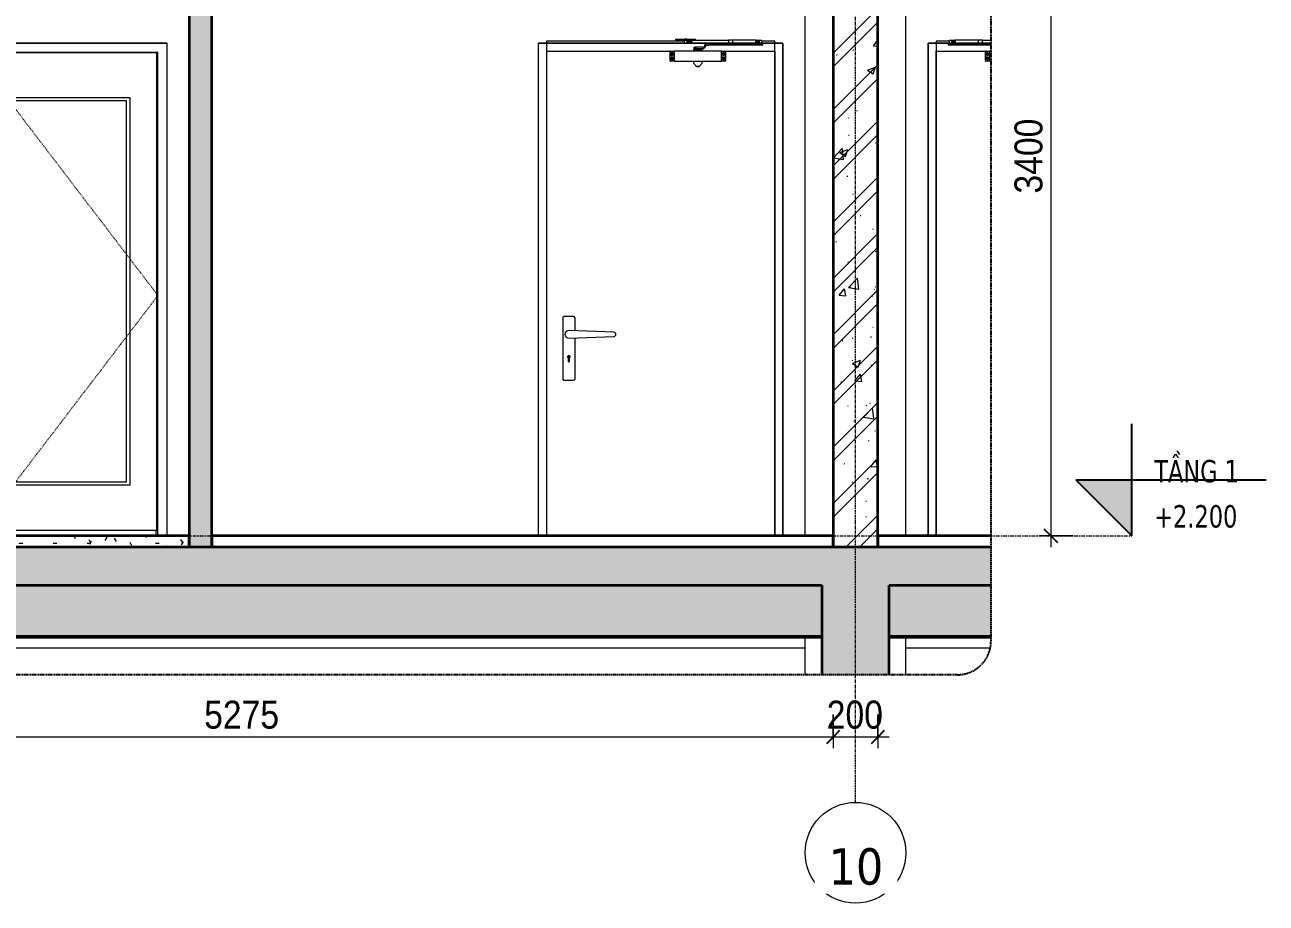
# Model space of a CAD drawing. Header units: millimetres. Extents: x 81424 to 264319, y 405 to 78637.
# Drawn here: x 155592 to 161135, y 560 to 4482 of the extents above; entities that cross this region are included whole.
import ezdxf

# ---------------------------------------------------------------- set-up
doc = ezdxf.new("R2010")
doc.units = ezdxf.units.MM
for name, pattern in [('Centre', [31.75, 6.35, -4.7625, 15.875, -4.7625]), ('Dash', [6, 3, -3]), ('Grid Line', [22.225, 12.7, -3.175, 3.175, -3.175]), ('Hidden', [7.14375, 4.7625, -2.38125])]:
    doc.linetypes.add(name, pattern=pattern)
for name, color, linetype, lineweight in [('0-6', 130, 'Continuous', 5), ('A-ANNO-DIMS', 211, 'Continuous', 9), ('A-ANNO-DIMS-50', 211, 'Continuous', 9), ('A-DETL-GENF', 92, 'Continuous', 18), ('A-DETL-GENF-4', 92, 'Hidden', 25), ('A-DETL-GENF-5', 9, 'Continuous', 18), ('A-DETL-GENF-HDLN-1', 7, 'Dash', 18), ('A-DETL-MEDM', 33, 'Continuous', 35), ('A-DOOR', 31, 'Continuous', 18), ('A-DOOR-1', 7, 'Continuous', 18), ('A-DOOR-FRAM-1', 31, 'Continuous', 18), ('A-FLOR-FNSH-1', 250, 'Continuous', 35), ('A-FLOR-LEVL', 51, 'Continuous', 9), ('A-FLOR-LEVL-1', 51, 'Continuous', 25), ('A-FLOR-LEVL-2', 51, 'Centre', 9), ('A-FLOR-PATT-3', 67, 'Continuous', 18), ('A-WALL', 113, 'Continuous', 18), ('A-WALL-2', 250, 'Continuous', 35), ('A-WALL-3', 7, 'Continuous', 18), ('S-BEAM-1', 71, 'Continuous', 5), ('S-BEAM-2', 7, 'Continuous', 18), ('S-BEAM-3', 90, 'Continuous', 50), ('S-COLS-3', 52, 'Continuous', 35), ('S-COLS-5', 7, 'Continuous', 18), ('S-COLS-6', 71, 'Continuous', 5), ('S-COLS-7', 250, 'Continuous', 35), ('S-COLS-8', 9, 'Continuous', 18), ('S-GRID-1', 1, 'Grid Line', 9), ('S-GRID-IDEN', 1, 'Continuous', 9)]:
    doc.layers.add(name, color=color, linetype=linetype, lineweight=lineweight)
doc.styles.add('Tahoma_B', font='tahomabd.ttf', dxfattribs={"height": 162.5})
doc.styles.add('Tahoma_B_1', font='tahomabd.ttf', dxfattribs={"width": 0.85, "height": 100})
doc.styles.add('UTM Avo', font='', dxfattribs={"width": 0.9, "height": 125})
doc.styles.get('UTM Avo').set_extended_font_data('UTM Avo')
doc.dimstyles.new('1_Dim_chi_tiet_2_5', dxfattribs={"dimscale": 304.8, "dimtxt": 124.912619, "dimasz": 0.19685, "dimexe": 0.164042, "dimexo": 0.0625, "dimgap": 0.016404, "dimtad": 1, "dimdec": 0, "dimrnd": 5, "dimzin": 0, "dimdsep": 46, "dimtxsty": 'UTM Avo', "dimblk1": 'OBLIQUE', "dimblk2": 'OBLIQUE', "dimsah": 1, "dimcen": 0.09, "dimdle": 0.164042, "dimazin": 0, "dimtfac": 1, "dimtdec": 4, "dimtix": 1, "dimtmove": 0, "dimatfit": 3, "dimfxl": 0.328084, "dimfxlon": 1, "dimtvp": 1, "dimtolj": 1, "dimtzin": 0, "dimarcsym": 2})
pattern_1 = [(50, (154127.92, 15375), (364.368, -31.878), [38.1, -419.1]), (355, (154127.92, 15375), (-70.486, 382.113), [30.48, -335.28]), (100.451, (154158.3, 15372.34), (293.885, 350.233), [32.38, -356.18]), (46.184, (154127.9, 15476.6), (542.158, -84.086), [57.15, -628.65]), (96.636, (154173.1, 15469.6), (474.805, 494.855), [48.57, -534.27]), (351.184, (154127.9, 15476.6), (474.81, 494.85), [45.72, -502.92]), (21, (154178.72, 15451.2), (303.2285, -204.5305), [38.1, -419.1]), (326, (154178.72, 15451.2), (123.604, 368.376), [30.48, -335.28]), (71.451, (154204, 15434.16), (426.834, 163.843), [32.38, -356.18]), (37.5, (154127.92, 15375), (6.1766, 169.1102), [3.353, -327.863, 3.353, -337.007, -336.55]), (37.5, (154127.92, 15375), (6.1766, 169.1102), [-671.576, 3.353, -333.197]), (7.5, (154127.92, 15375), (133.6389, 200.3615), [3.353, -190.703, 3.353, -320.243, -128.27]), (7.5, (154127.92, 15375), (133.6389, 200.3615), [-517.652, 3.353, -124.917]), (327.5, (154014.64, 15375), (271.1818, -11.4584), [3.353, -123.647, 3.353, -392.887, -525.78]), (327.5, (154014.64, 15375), (271.1818, -11.4584), [-523.24, 3.353, -522.427]), (317.5, (153963.84, 15375), (296.2585, 50.853), [3.353, -161.747, 3.353, -259.791, -373.38]), (317.5, (153963.84, 15375), (296.2585, 50.853), [-428.244, 3.353, -370.027]), (45, (154127.92, 15375), (-125.7236, 125.7236), []), (45, (154127.92, 15565.5), (-125.7236, 125.7236), [])]

# ---------------------------------------------------------------- blocks, each defined once
blk = doc.blocks.new('NCV_TKTC_KET CAU_rvt-6-TKCS_CĂN HỘ LOẠI 4 - MẶT CẮT 5')
at = {"layer": 'S-BEAM-1'}
h = blk.add_hatch(color=256, dxfattribs=at)
h.paths.add_polyline_path([(86277.6, 1750), (86277.6, 1980), (85182.6, 1980), (85182.6, 1750), (85841.7, 1750)])
h.paths.add_polyline_path([(86477.6, 1750), (91602.6, 1750), (91602.6, 1980), (86477.6, 1980)])
h.paths.add_polyline_path([(92357.6, 1750), (92357.6, 1980), (91902.6, 1980), (91902.6, 1750), (92142, 1750)])
at = {"layer": 'S-BEAM-2'}
for p, q in [((87477.6, 1700), (91527.6, 1700)), ((91977.6, 1700), (92353.6, 1700))]:
    blk.add_line(p, q, dxfattribs=at)
at = {"layer": 'S-BEAM-3'}
for p, q in [((86477.6, 1750), (91602.6, 1750)), ((91902.6, 1750), (92357.6, 1750))]:
    blk.add_line(p, q, dxfattribs=at)
at = {"layer": 'S-COLS-5'}
for p, q in [((91527.6, 2200), (91527.6, 5150)), ((91977.6, 2200), (91977.6, 5150)), ((91527.6, 1580), (91527.6, 1750)), ((91977.6, 1580), (91977.6, 1750))]:
    blk.add_line(p, q, dxfattribs=at)
blk = doc.blocks.new('DOOR_CW_01 CANH MO-PANEL KINH - DIW_01-900x2200-CỬA GỖ VÂN LAMINATE-V90-TKCS_CĂN HỘ LOẠI 4 - MẶT CẮT 5')
at = {"layer": 'A-DETL-GENF-HDLN-1'}
for p, q in [((88637.6, 3273.5), (87817.6, 4347)), ((87817.6, 2200), (88637.6, 3273.5))]:
    blk.add_line(p, q, dxfattribs=at)
at = {"layer": 'A-DOOR-1'}
for p, q in [((88677.6, 4400), (87777.6, 4400)), ((87777.6, 2200), (87777.6, 4400)), ((88677.6, 4400), (88677.6, 2200)), ((87817.6, 4360), (87817.6, 2200)), ((87817.6, 4360), (88637.6, 4360)), ((88632.6, 4358), (87822.6, 4358)), ((87822.6, 4358), (87822.6, 2226)), ((88632.6, 2226), (88632.6, 4358)), ((88637.6, 2200), (88637.6, 4360)), ((87942.6, 3124.5), (87942.6, 4158)), ((87942.6, 4158), (88512.6, 4158)), ((88512.6, 4158), (88512.6, 2426)), ((87957.6, 4143), (87957.6, 3124.5)), ((88497.6, 4143), (87957.6, 4143)), ((88497.6, 2441), (88497.6, 4143)), ((87902.3, 3156), (87862.8, 3156)), ((87862.8, 3156), (87862.8, 3016)), ((87957.6, 3124.5), (87882.6, 3124.5)), ((87957.6, 3107.5), (87882.6, 3107.5)), ((87902.3, 3124.5), (87902.3, 3156)), ((87902.3, 3016), (87902.3, 3107.5)), ((87942.6, 2426), (87942.6, 3107.5)), ((87957.6, 3124.5), (87983.4, 3124.5)), ((87957.6, 3107.5), (87957.6, 2441)), ((87983.4, 3107.5), (87957.6, 3107.5)), ((87983.4, 3124.5), (87983.4, 3107.5)), ((87862.8, 3016), (87902.3, 3016)), ((87957.6, 2441), (88497.6, 2441)), ((88512.6, 2426), (87942.6, 2426)), ((87822.6, 2226), (88632.6, 2226)), ((87827.6, 2226), (87827.6, 2200)), ((88627.6, 2226), (88627.6, 2200))]:
    blk.add_line(p, q, dxfattribs=at)
for start, end in [(90, 180), (180, 270)]:
    blk.add_arc((87882.6, 3116), 8.5, start, end, dxfattribs=at)
blk = doc.blocks.new('NCV_TKTC_TANG 1_rvt-6-TKCS_CĂN HỘ LOẠI 4 - MẶT CẮT 5')
at = {"layer": 'A-FLOR-PATT-3'}
h = blk.add_hatch(dxfattribs=at)
h.set_pattern_fill('FP_25', color=256, style=0, pattern_type=2)
h.set_pattern_definition([(0, (86579.19, 15375), (203.2, 50.8), [16.764, -135.636, 16.764, -135.636, -812.8]), (0, (86579.19, 15375), (203.2, 50.8), [-304.8, 16.764, -288.036, 16.764, -135.636, -355.6]), (0, (86579.19, 15375), (203.2, 50.8), [-762, 16.764, -84.836, 16.764, -237.236]), (120, (86655.39, 15400.4), (-145.5941, 150.57636), [16.764, -135.636, 16.764, -135.636, -812.8]), (120, (86655.39, 15400.4), (-145.5941, 150.57636), [-304.8, 16.764, -288.036, 16.764, -135.636, -355.6]), (120, (86655.39, 15400.4), (-145.5941, 150.57636), [-762, 16.764, -84.836, 16.764, -237.236]), (240, (86680.79, 15502), (-57.6059, -201.37636), [16.764, -135.636, 16.764, -135.636, -812.8]), (240, (86680.79, 15502), (-57.6059, -201.37636), [-304.8, 16.764, -288.036, 16.764, -135.636, -355.6]), (240, (86680.79, 15502), (-57.6059, -201.37636), [-762, 16.764, -84.836, 16.764, -237.236])])
h.paths.add_polyline_path([(86852.3, 2150), (88777.6, 2150), (88777.6, 2200), (86377.6, 2200), (86377.6, 2150), (86652.3, 2150)])
at = {"layer": 'S-COLS-6'}
blk.add_hatch(color=256, dxfattribs=at).paths.add_polyline_path([(88877.6, 2150), (88877.6, 5150), (88777.6, 5150), (88777.6, 2150)])
at = {"layer": 'A-FLOR-FNSH-1'}
for p, q in [((88777.6, 2200), (86377.6, 2200)), ((88777.6, 2150), (88777.6, 2200)), ((91652.6, 2200), (88877.6, 2200)), ((88877.6, 2200), (88877.6, 2150)), ((91652.6, 2150), (91652.6, 2200)), ((92357.6, 2200), (91852.6, 2200)), ((91852.6, 2200), (91852.6, 2150))]:
    blk.add_line(p, q, dxfattribs=at)
at = {"layer": 'A-WALL-2'}
for p, q in [((88777.6, 5385), (88777.6, 2150)), ((88877.6, 2150), (88877.6, 5385))]:
    blk.add_line(p, q, dxfattribs=at)
at = {"layer": 'A-WALL-3'}
for p, q in [((87777.6, 4400), (88677.6, 4400)), ((88677.6, 4400), (88677.6, 2300)), ((88677.6, 2300), (88677.6, 2200))]:
    blk.add_line(p, q, dxfattribs=at)
at = {"layer": 'S-COLS-7'}
for p, q in [((88777.6, 5380), (88777.6, 2150)), ((88877.6, 2150), (88877.6, 5380))]:
    blk.add_line(p, q, dxfattribs=at)
at = {"layer": 'A-DOOR'}
blk.add_blockref('DOOR_CW_01 CANH MO-PANEL KINH - DIW_01-900x2200-CỬA GỖ VÂN LAMINATE-V90-TKCS_CĂN HỘ LOẠI 4 - MẶT CẮT 5', (0, 0), dxfattribs=at)
blk = doc.blocks.new('FD_05 - FD_05-1000x2200mm-835433-TKCS_CĂN HỘ LOẠI 4 - MẶT CẮT 5')
at = {"layer": 'A-DOOR'}
for p, q in [((90987.3, 4410), (90372.6, 4410)), ((90372.6, 4410), (90372.6, 2200)), ((90948.7, 4418.5), (90948.7, 4415.5)), ((90948.7, 4418.5), (90949.2, 4418.5)), ((90948.7, 4418.5), (90948.7, 4415.5)), ((90948.7, 4415.5), (90949.2, 4415.5)), ((90949.2, 4418.5), (90968.4, 4418.5)), ((90949.2, 4415.5), (90968.4, 4415.5)), ((90968.4, 4418.5), (90968.7, 4418.5)), ((90968.4, 4415.5), (90968.7, 4415.5)), ((90968.8, 4418.5), (90974, 4418.5)), ((90968.8, 4415.5), (90974, 4415.5)), ((90974, 4418.5), (90975.1, 4418.5)), ((90974, 4415.5), (90975.1, 4415.5)), ((90975.1, 4418.5), (90991.6, 4418.5)), ((90975.1, 4415.5), (90991.6, 4415.5)), ((90978.7, 4415.5), (90978.7, 4414.5)), ((90980.7, 4414.5), (90978.7, 4414.5)), ((90978.7, 4414.5), (90980.7, 4414.5)), ((90987.3, 4414.5), (90980.7, 4414.5)), ((90987.2, 4414.5), (90987.2, 4400.5)), ((90987.3, 4414.5), (90987.5, 4414.5)), ((90987.5, 4400.5), (90987.2, 4400.5)), ((90987.5, 4414.5), (90999, 4414.5)), ((90999, 4400.5), (90987.5, 4400.5)), ((90987.7, 4420.3), (90987.7, 4418.5)), ((90988.6, 4420.3), (90993.7, 4420.3)), ((90988.7, 4415.5), (90988.7, 4414.5)), ((90991.6, 4418.5), (90995.9, 4418.5)), ((90991.6, 4415.5), (90995.9, 4415.5)), ((90993.7, 4420.3), (90998.9, 4420.3)), ((90995.9, 4418.5), (91012.4, 4418.5)), ((90995.9, 4415.5), (91012.4, 4415.5)), ((90998.7, 4414.5), (90998.7, 4415.5)), ((90999, 4414.5), (91004.7, 4414.5)), ((90999, 4414.5), (90999, 4400.5)), ((91004.7, 4400.5), (90999, 4400.5)), ((90999.7, 4418.5), (90999.7, 4420.3)), ((91000.2, 4400.5), (91000.2, 4414.5)), ((91006.7, 4414.5), (91004.7, 4414.5)), ((91008.7, 4414.5), (91006.7, 4414.5)), ((91006.7, 4414.5), (91008.7, 4414.5)), ((91008.7, 4414.5), (91008.7, 4415.5)), ((91185.7, 4412.5), (91009.4, 4412.5)), ((91009.4, 4402.5), (91185.7, 4402.5)), ((91010.2, 4411.5), (91010.9, 4411.5)), ((91010.9, 4403.5), (91010.2, 4403.5)), ((91010.9, 4411.5), (91017.8, 4411.5)), ((91017.8, 4403.5), (91010.9, 4403.5)), ((91012.4, 4418.5), (91013.5, 4418.5)), ((91012.4, 4415.5), (91013.5, 4415.5)), ((91013.5, 4418.5), (91018.7, 4418.5)), ((91013.5, 4415.5), (91018.7, 4415.5)), ((91017.8, 4403.5), (91017.8, 4411.5)), ((91018.8, 4418.5), (91019.1, 4418.5)), ((91018.8, 4415.5), (91019.1, 4415.5)), ((91019.1, 4418.5), (91038.3, 4418.5)), ((91019.1, 4415.5), (91038.3, 4415.5)), ((91030.9, 4382), (91030.9, 4376)), ((91030.9, 4382), (91039.4, 4382)), ((91038.3, 4418.5), (91038.7, 4418.5)), ((91038.3, 4415.5), (91038.7, 4415.5)), ((91038.3, 4384), (91045.7, 4384)), ((91038.3, 4384), (91038.3, 4382)), ((91038.7, 4415.5), (91038.7, 4418.5)), ((91038.7, 4415.5), (91038.7, 4418.5)), ((91069.8, 4382), (91039.4, 4382)), ((91039.4, 4382), (91039.4, 4376)), ((91045.7, 4384), (91055.7, 4384)), ((91045.7, 4384), (91045.7, 4382)), ((91055.7, 4384), (91058.4, 4384)), ((91055.7, 4384), (91055.7, 4382)), ((91058.4, 4382), (91058.4, 4384)), ((91080.5, 4392.9), (91074.7, 4384.6)), ((91079.6, 4381.1), (91085.4, 4389.4)), ((91090.3, 4398), (91090.3, 4398)), ((91098.7, 4398), (91090.3, 4398)), ((91090.3, 4392), (91098.7, 4392)), ((91098.7, 4392), (91098.7, 4398)), ((91098.7, 4398), (91334.2, 4398)), ((91334.2, 4392), (91098.7, 4392)), ((91203.1, 4413.5), (91185.7, 4413.5)), ((91185.7, 4401.5), (91203.1, 4401.5)), ((91307.8, 4414.5), (91203.1, 4414.5)), ((91203.1, 4400.5), (91307.8, 4400.5)), ((91308.6, 4414), (91315.1, 4414)), ((91308.6, 4414), (91308.6, 4401)), ((91308.6, 4401.4), (91308.6, 4413.6)), ((91308.6, 4413.6), (91308.6, 4401.4)), ((91315.1, 4401), (91308.6, 4401)), ((91315.5, 4414), (91322.6, 4414)), ((91322.6, 4401), (91315.5, 4401)), ((91321.2, 4401), (91321.2, 4398)), ((91322.6, 4414), (91334.7, 4414)), ((91322.6, 4414), (91322.6, 4401)), ((91334.7, 4401), (91322.6, 4401)), ((91332.2, 4398), (91332.2, 4401)), ((91334.2, 4398), (91338.7, 4398)), ((91334.2, 4398), (91334.2, 4392)), ((91338.7, 4392), (91334.2, 4392)), ((91334.7, 4401), (91334.7, 4414)), ((91392.6, 4410), (91334.8, 4410)), ((91338.7, 4392), (91338.7, 4398)), ((91392.6, 2200), (91392.6, 4410)), ((90924.4, 4323), (90924.4, 4362)), ((90927.4, 4365), (90939.6, 4365)), ((90939.6, 4365), (90942.3, 4365)), ((91154.4, 4365), (90942.4, 4365)), ((90942.4, 4365), (90942.4, 4364.7)), ((90942.4, 4364.7), (90942.4, 4356.1)), ((90942.4, 4356.1), (90942.4, 4354.3)), ((90942.4, 4354.3), (90942.4, 4330.7)), ((90942.4, 4330.7), (90942.4, 4328.9)), ((90942.4, 4328.9), (90942.4, 4320.3)), ((91028.8, 4372), (91028.8, 4365)), ((91028.8, 4372), (91029.5, 4372)), ((91029.5, 4372), (91067.9, 4372)), ((91039.4, 4376), (91030.9, 4376)), ((91038.3, 4376), (91038.3, 4374)), ((91042, 4374), (91038.3, 4374)), ((91039.4, 4376), (91069.8, 4376)), ((91039.4, 4374), (91039.4, 4372)), ((91045.7, 4374), (91042, 4374)), ((91045.7, 4376), (91045.7, 4374)), ((91050.7, 4374), (91045.7, 4374)), ((91055.7, 4374), (91050.7, 4374)), ((91055.7, 4376), (91055.7, 4374)), ((91057.1, 4374), (91055.7, 4374)), ((91058.4, 4374), (91057.1, 4374)), ((91057.4, 4372), (91057.4, 4374)), ((91058.4, 4374), (91058.4, 4376)), ((91067.9, 4365), (91067.9, 4372)), ((91154.4, 4364.7), (91154.4, 4365)), ((91154.4, 4356.1), (91154.4, 4364.7)), ((91154.4, 4354.3), (91154.4, 4356.1)), ((91154.4, 4330.7), (91154.4, 4354.3)), ((91154.4, 4328.9), (91154.4, 4330.7)), ((91154.4, 4320.3), (91154.4, 4328.9)), ((91154.5, 4365), (91157.1, 4365)), ((91157.1, 4365), (91169.4, 4365)), ((91172.4, 4362), (91172.4, 4323)), ((90939.6, 4320), (90927.4, 4320)), ((90942.3, 4320), (90939.6, 4320)), ((90942.4, 4320.3), (90942.4, 4320)), ((90942.4, 4320), (91154.4, 4320)), ((91028.9, 4320), (91028.9, 4312.4)), ((91029.1, 4311.7), (91042.1, 4296.3)), ((91048.4, 4296), (91048.4, 4296)), ((91048.4, 4296), (91048.4, 4296)), ((91054.6, 4296.3), (91067.6, 4311.7)), ((91067.9, 4312.4), (91067.9, 4320)), ((91154.4, 4320), (91154.4, 4320.3)), ((91157.1, 4320), (91154.5, 4320)), ((91169.4, 4320), (91157.1, 4320)), ((90445.1, 3172.5), (90445.1, 2902.5)), ((90492.6, 3180), (90452.6, 3180)), ((90500.1, 3116.5), (90500.1, 3172.5)), ((90672.9, 3110), (90472.6, 3117.5)), ((90472.6, 3082.5), (90672.9, 3090)), ((90500.1, 2902.5), (90500.1, 3083.5)), ((90469.1, 2995.1), (90469.1, 2981.2)), ((90471.9, 2997), (90471.9, 3003)), ((90473.3, 3003), (90473.3, 2997)), ((90476.1, 2981.2), (90476.1, 2995.1)), ((90452.6, 2895), (90492.5, 2895))]:
    blk.add_line(p, q, dxfattribs=at)
at = {"layer": 'A-DOOR', "flags": 128}
for points in [[(91017.8, 4411.5), (91018.8, 4411), (91019.6, 4410.4), (91020.2, 4409.7), (91020.7, 4409), (91021, 4408.3), (91021.1, 4407.5)], [(91021.1, 4407.5), (91021, 4406.7), (91020.7, 4406), (91020.2, 4405.3), (91019.6, 4404.6), (91018.8, 4404), (91017.8, 4403.5)], [(90927.4, 4365), (90926.7, 4364.9), (90926.1, 4364.7), (90925.5, 4364.3), (90925, 4363.9), (90924.7, 4363.3), (90924.4, 4362.7), (90924.4, 4362)], [(91172.4, 4362), (91172.3, 4362.7), (91172.1, 4363.3), (91171.7, 4363.9), (91171.2, 4364.3), (91170.7, 4364.7), (91170, 4364.9), (91169.4, 4365)], [(90924.4, 4323), (90924.4, 4322.3), (90924.7, 4321.7), (90925, 4321.1), (90925.5, 4320.7), (90926.1, 4320.3), (90926.7, 4320.1), (90927.4, 4320)], [(91048.4, 4296), (91043.7, 4296), (91042.8, 4296)], [(91042.8, 4296), (91045.4, 4296), (91048.4, 4296)], [(91048.4, 4296), (91053.1, 4296), (91053.9, 4296)], [(91053.9, 4296), (91051.4, 4296), (91048.4, 4296)], [(91169.4, 4320), (91170, 4320.1), (91170.7, 4320.3), (91171.2, 4320.7), (91171.7, 4321.1), (91172.1, 4321.7), (91172.3, 4322.3), (91172.4, 4323)], [(90452.6, 3180), (90446.3, 3176.6), (90445.1, 3172.5)], [(90500.1, 3172.5), (90496.6, 3178.8), (90492.6, 3180)], [(90445.1, 2902.5), (90448.5, 2896.2), (90452.6, 2895)], [(90492.5, 2895), (90498.9, 2898.5), (90500.1, 2902.5)]]:
    blk.add_lwpolyline(points, dxfattribs=at)
at = {"layer": 'A-DOOR'}
for centre, radius, start, end in [((90933.4, 4352), 3.5, 0, 180), ((90933.4, 4352), 3.5, 180, 0), ((90933.4, 4333), 3.5, 0, 180), ((90933.4, 4333), 3.5, 180, 0), ((91163.4, 4352), 3.5, 0, 180), ((91163.4, 4352), 3.5, 180, 0), ((91163.4, 4333), 3.5, 0, 180), ((91163.4, 4333), 3.5, 180, 0), ((90452.6, 3172.5), 7.5, 120, 180), ((90452.6, 3172.5), 7.5, 90, 119.8575), ((90492.6, 3172.5), 7.5, 0, 90), ((90472.6, 3100), 17.5, 90, 180), ((90672.6, 3100), 10, 0, 87.8544), ((90472.6, 3100), 17.5, 180, 270), ((90672.6, 3100), 10, 272.1456, 0), ((90472.6, 3000), 6, 305.6853, 234.3147), ((90472.6, 3003), 0.7, 0, 180), ((90472.6, 2997), 0.7, 180, 0), ((90472.6, 2997), 0.7, 195, 255), ((90472.6, 3003), 0.7, 120, 150), ((90472.6, 2997), 0.7, 285, 345), ((90472.6, 3003), 0.7, 30, 60), ((90472.6, 2981.2), 3.5, 180, 0), ((90452.6, 2902.5), 7.5, 180, 240), ((90452.6, 2902.5), 7.5, 240.1425, 270), ((90492.5, 2902.5), 7.52, 270, 0)]:
    blk.add_arc(centre, radius, start, end, dxfattribs=at)
for centre, major_axis, ratio, start_param, end_param in [((91006.9, 4407.5), (0, 2.5), 0.965835, 4.712389, 7.853982), ((91006.9, 4407.5), (0, 2.5), 0.965835, 1.570796, 4.712389), ((91004.7, 4407.5), (0, 7), 0.965835, 4.712389, 6.283185), ((91004.7, 4407.5), (0, 7), 0.965835, 3.141593, 4.712389), ((91004.3, 4407.5), (0, 2.5), 0.965835, 3.665191, 4.712389), ((91004.3, 4407.5), (0, 2.5), 0.965835, 4.712389, 5.64705), ((91004.8, 4407.5), (0, 2.5), 0.965835, 4.712389, 5.759587), ((91004.8, 4407.5), (0, 2.5), 0.965835, 4.712389, 5.759587), ((91004.8, 4407.5), (0, 2.5), 0.965835, 3.665191, 4.712389), ((91004.8, 4407.5), (0, 2.5), 0.965835, 3.665191, 4.712389), ((91006.4, 4407.5), (0, 2.5), 0.965835, 4.712389, 6.021386), ((91006.4, 4407.5), (0, 2.5), 0.965835, 4.712389, 6.021386), ((91006.4, 4407.5), (0, 2.5), 0.965835, 3.403392, 4.712389), ((91006.4, 4407.5), (0, 2.5), 0.965835, 3.403392, 4.712389), ((91069.8, 4388), (0, 6), 1, 3.141593, 4.101524), ((91069.8, 4388), (0, 12), 1, 3.141593, 4.101524), ((91090.3, 4386), (0, 12), 1, 0, 0.959931), ((91090.3, 4386), (0, 6), 1, 0, 0.959931), ((91185.7, 4407.5), (0, 6), 0.259156, 4.712389, 6.806784), ((91185.7, 4407.5), (0, 6), 0.259156, 2.617994, 4.712389), ((91185.7, 4407.5), (0, 5), 0.259156, 4.712389, 6.283185), ((91185.7, 4407.5), (0, 5), 0.259156, 3.141593, 4.712389), ((91203.1, 4407.5), (0, 7), 0.259156, 4.712389, 6.806784), ((91203.1, 4407.5), (0, 7), 0.259156, 2.617994, 4.712389), ((91203.1, 4407.5), (0, 6), 0.259156, 4.712389, 6.283185), ((91203.1, 4407.5), (0, 6), 0.259156, 3.141593, 4.712389), ((91307.8, 4407.5), (0, 7), 0.259156, 5.776005, 6.283185), ((91307.8, 4407.5), (0, 7), 0.259156, 3.141593, 3.648773), ((91316.8, 4407.5), (0, 6.79), 0.965835, 0.291061, 1.570796), ((91316.8, 4407.5), (0, 6.79), 0.965835, 1.570796, 2.850532), ((91317.3, 4407.5), (0, 6.79), 0.965835, 0.291061, 1.570796), ((91317.3, 4407.5), (0, 6.79), 0.965835, 1.570796, 2.850532), ((91316.7, 4407.5), (0, 2.5), 0.965835, 4.712389, 7.853982), ((91316.7, 4407.5), (0, 2.5), 0.965835, 1.570796, 4.712389), ((91313.8, 4407.5), (0, 2.5), 0.965835, 4.712389, 5.497787), ((91313.8, 4407.5), (0, 2.5), 0.965835, 3.926991, 4.712389), ((91314.3, 4407.5), (0, 2.5), 0.965835, 4.712389, 5.759587), ((91314.4, 4407.5), (0, 2.5), 0.965835, 4.712389, 5.759587), ((91314.3, 4407.5), (0, 2.5), 0.965835, 3.665191, 4.712389), ((91314.4, 4407.5), (0, 2.5), 0.965835, 3.665191, 4.712389), ((91316.2, 4407.5), (0, 2.5), 0.965835, 4.712389, 6.021386), ((91316.1, 4407.5), (0, 2.5), 0.965835, 4.712389, 6.021386), ((91316.2, 4407.5), (0, 2.5), 0.965835, 3.403392, 4.712389), ((91316.1, 4407.5), (0, 2.5), 0.965835, 3.403392, 4.712389)]:
    blk.add_ellipse(centre, major_axis=major_axis, ratio=ratio, start_param=start_param, end_param=end_param, dxfattribs=at)
for points, knots in [([(91307.5, 4407.5), (91307.5, 4407.8), (91307.6, 4408.2), (91307.6, 4408.7), (91307.6, 4409), (91307.7, 4409.4), (91307.8, 4409.8), (91307.8, 4410), (91307.9, 4410.3), (91307.9, 4410.4), (91308, 4410.6), (91308, 4410.8), (91308.1, 4411.1), (91308.2, 4411.3), (91308.2, 4411.5), (91308.3, 4411.7), (91308.3, 4411.8), (91308.4, 4412), (91308.4, 4412.3), (91308.5, 4412.5), (91308.6, 4412.8), (91308.6, 4413.2), (91308.6, 4413.5), (91308.6, 4413.6)], [0, 0, 0, 0, 0.1, 0.15, 0.2, 0.25, 0.3, 0.35, 0.375, 0.4, 0.425, 0.45, 0.5, 0.55, 0.575, 0.6, 0.625, 0.65, 0.7, 0.75, 0.8, 0.9, 1, 1, 1, 1]), ([(91308.6, 4401.4), (91308.6, 4401.5), (91308.6, 4401.8), (91308.6, 4402.2), (91308.5, 4402.5), (91308.4, 4402.7), (91308.4, 4403), (91308.3, 4403.2), (91308.3, 4403.3), (91308.2, 4403.5), (91308.2, 4403.7), (91308.1, 4403.9), (91308, 4404.2), (91308, 4404.4), (91307.9, 4404.6), (91307.9, 4404.7), (91307.8, 4405), (91307.8, 4405.2), (91307.7, 4405.6), (91307.6, 4406), (91307.6, 4406.3), (91307.6, 4406.8), (91307.5, 4407.2), (91307.5, 4407.5)], [0, 0, 0, 0, 0.1, 0.2, 0.25, 0.3, 0.35, 0.375, 0.4, 0.425, 0.45, 0.5, 0.55, 0.575, 0.6, 0.625, 0.65, 0.7, 0.75, 0.8, 0.85, 0.9, 1, 1, 1, 1]), ([(90927, 4352), (90927, 4353.2), (90927.5, 4355), (90929, 4356.9), (90930.5, 4357.9), (90932.2, 4358.5), (90934, 4358.7), (90935.7, 4358.4), (90937.4, 4357.6), (90938.7, 4356.4), (90939.4, 4355.4), (90939.6, 4354.9)], [0, 0, 0, 0, 0.2, 0.3, 0.4, 0.5, 0.6, 0.7, 0.8, 0.9, 1, 1, 1, 1]), ([(90939.6, 4349.1), (90939.1, 4348), (90937.9, 4346.7), (90935.7, 4345.6), (90934, 4345.3), (90932.2, 4345.5), (90930.5, 4346.1), (90929, 4347.1), (90927.9, 4348.5), (90927.2, 4350.2), (90927, 4351.4), (90927, 4352)], [0, 0, 0, 0, 0.2, 0.3, 0.4, 0.5, 0.6, 0.7, 0.8, 0.9, 1, 1, 1, 1]), ([(90927, 4333), (90927, 4334.2), (90927.5, 4336), (90929, 4337.9), (90930.5, 4338.9), (90932.2, 4339.5), (90934, 4339.7), (90935.7, 4339.4), (90937.4, 4338.6), (90938.7, 4337.4), (90939.4, 4336.4), (90939.6, 4335.9)], [0, 0, 0, 0, 0.2, 0.3, 0.4, 0.5, 0.6, 0.7, 0.8, 0.9, 1, 1, 1, 1]), ([(90939.6, 4330.1), (90939.1, 4329), (90937.9, 4327.7), (90935.7, 4326.6), (90934, 4326.3), (90932.2, 4326.5), (90930.5, 4327.1), (90929, 4328.1), (90927.9, 4329.5), (90927.2, 4331.2), (90927, 4332.4), (90927, 4333)], [0, 0, 0, 0, 0.2, 0.3, 0.4, 0.5, 0.6, 0.7, 0.8, 0.9, 1, 1, 1, 1]), ([(91157.1, 4354.9), (91157.6, 4356), (91158.8, 4357.3), (91161, 4358.4), (91162.8, 4358.7), (91164.6, 4358.5), (91166.3, 4357.9), (91167.7, 4356.9), (91168.9, 4355.5), (91169.6, 4353.8), (91169.7, 4352.6), (91169.7, 4352)], [0, 0, 0, 0, 0.2, 0.3, 0.4, 0.5, 0.6, 0.7, 0.8, 0.9, 1, 1, 1, 1]), ([(91169.7, 4352), (91169.7, 4350.8), (91169.2, 4349), (91167.7, 4347.1), (91166.3, 4346.1), (91164.6, 4345.5), (91162.8, 4345.3), (91161, 4345.6), (91159.4, 4346.4), (91158, 4347.6), (91157.4, 4348.6), (91157.1, 4349.1)], [0, 0, 0, 0, 0.2, 0.3, 0.4, 0.5, 0.6, 0.7, 0.8, 0.9, 1, 1, 1, 1]), ([(91157.1, 4335.9), (91157.6, 4337), (91158.8, 4338.3), (91161, 4339.4), (91162.8, 4339.7), (91164.6, 4339.5), (91166.3, 4338.9), (91167.7, 4337.9), (91168.9, 4336.5), (91169.6, 4334.8), (91169.7, 4333.6), (91169.7, 4333)], [0, 0, 0, 0, 0.2, 0.3, 0.4, 0.5, 0.6, 0.7, 0.8, 0.9, 1, 1, 1, 1]), ([(91169.7, 4333), (91169.7, 4331.8), (91169.2, 4330), (91167.7, 4328.1), (91166.3, 4327.1), (91164.6, 4326.5), (91162.8, 4326.3), (91161, 4326.6), (91159.4, 4327.4), (91158, 4328.6), (91157.4, 4329.6), (91157.1, 4330.1)], [0, 0, 0, 0, 0.2, 0.3, 0.4, 0.5, 0.6, 0.7, 0.8, 0.9, 1, 1, 1, 1])]:
    blk.add_open_spline(points, degree=3, knots=knots, dxfattribs=at)
for points in [[(90939.6, 4354.9), (90939.9, 4354.4), (90940.2, 4353.5), (90940.3, 4352.5), (90940.3, 4352)], [(90940.3, 4352), (90940.3, 4351.5), (90940.2, 4350.5), (90939.9, 4349.6), (90939.6, 4349.1)], [(90939.6, 4335.9), (90939.9, 4335.4), (90940.2, 4334.5), (90940.3, 4333.5), (90940.3, 4333)], [(90940.3, 4333), (90940.3, 4332.5), (90940.2, 4331.5), (90939.9, 4330.6), (90939.6, 4330.1)], [(91156.4, 4352), (91156.4, 4352.5), (91156.5, 4353.5), (91156.9, 4354.4), (91157.1, 4354.9)], [(91157.1, 4349.1), (91156.9, 4349.6), (91156.5, 4350.5), (91156.4, 4351.5), (91156.4, 4352)], [(91156.4, 4333), (91156.4, 4333.5), (91156.5, 4334.5), (91156.9, 4335.4), (91157.1, 4335.9)], [(91157.1, 4330.1), (91156.9, 4330.6), (91156.5, 4331.5), (91156.4, 4332.5), (91156.4, 4333)]]:
    blk.add_open_spline(points, degree=3, dxfattribs=at)
at = {"layer": 'A-DOOR-FRAM-1'}
for p, q in [((91321.7, 4400), (90337.6, 4400)), ((90337.6, 2200), (90337.6, 4400)), ((91427.6, 4400), (91332.2, 4400)), ((91427.6, 2200), (91427.6, 4400)), ((90372.6, 4365), (90372.6, 2200)), ((90372.6, 4365), (90927.4, 4365)), ((91169.4, 4365), (91392.6, 4365)), ((91392.6, 4365), (91392.6, 2200))]:
    blk.add_line(p, q, dxfattribs=at)
blk = doc.blocks.new('FD_05 - FD_05-1000x2200mm-835434-TKCS_CĂN HỘ LOẠI 4 - MẶT CẮT 5')
at = {"layer": 'A-DOOR'}
for p, q in [((92112.6, 4410), (92112.6, 2200)), ((92170.4, 4410), (92112.6, 4410)), ((92166.4, 4398), (92166.4, 4392)), ((92166.5, 4398), (92171, 4398)), ((92171, 4392), (92166.5, 4392)), ((92170.4, 4414), (92170.4, 4401)), ((92170.4, 4414), (92182.6, 4414)), ((92182.6, 4401), (92170.4, 4401)), ((92171, 4398), (92357.6, 4398)), ((92171, 4392), (92171, 4398)), ((92357.6, 4392), (92171, 4392)), ((92172.9, 4401), (92172.9, 4398)), ((92182.6, 4414), (92189.7, 4414)), ((92182.6, 4401), (92182.6, 4414)), ((92189.7, 4401), (92182.6, 4401)), ((92183.9, 4398), (92183.9, 4401)), ((92189.7, 4414), (92196.5, 4414)), ((92196.5, 4401), (92189.7, 4401)), ((92196.5, 4401), (92196.5, 4414)), ((92196.5, 4413.6), (92196.5, 4401.4)), ((92196.5, 4401.4), (92196.5, 4413.6)), ((92302, 4414.5), (92197.4, 4414.5)), ((92197.4, 4400.5), (92302, 4400.5)), ((92319.4, 4413.5), (92302, 4413.5)), ((92302, 4401.5), (92319.4, 4401.5)), ((92357.6, 4412.5), (92319.4, 4412.5)), ((92319.4, 4402.5), (92357.6, 4402.5)), ((92332.8, 4323), (92332.8, 4362)), ((92335.8, 4365), (92348, 4365)), ((92348, 4365), (92350.7, 4365)), ((92357.6, 4365), (92350.8, 4365)), ((92350.8, 4365), (92350.8, 4364.7)), ((92350.8, 4364.7), (92350.8, 4356.1)), ((92350.8, 4356.1), (92350.8, 4354.3)), ((92350.8, 4354.3), (92350.8, 4330.7)), ((92350.8, 4330.7), (92350.8, 4328.9)), ((92350.8, 4328.9), (92350.8, 4320.3)), ((92348, 4320), (92335.8, 4320)), ((92350.7, 4320), (92348, 4320)), ((92350.8, 4320.3), (92350.8, 4320)), ((92350.8, 4320), (92357.6, 4320))]:
    blk.add_line(p, q, dxfattribs=at)
at = {"layer": 'A-DOOR', "flags": 128}
for points in [[(92335.8, 4365), (92335.1, 4364.9), (92334.5, 4364.7), (92333.9, 4364.3), (92333.4, 4363.9), (92333.1, 4363.3), (92332.8, 4362.7), (92332.8, 4362)], [(92332.8, 4323), (92332.8, 4322.3), (92333.1, 4321.7), (92333.4, 4321.1), (92333.9, 4320.7), (92334.5, 4320.3), (92335.1, 4320.1), (92335.8, 4320)]]:
    blk.add_lwpolyline(points, dxfattribs=at)
at = {"layer": 'A-DOOR'}
for centre, start, end in [((92341.8, 4352), 0, 180), ((92341.8, 4352), 180, 0), ((92341.8, 4333), 0, 180), ((92341.8, 4333), 180, 0)]:
    blk.add_arc(centre, 3.5, start, end, dxfattribs=at)
for centre, major_axis, ratio, start_param, end_param in [((92188.5, 4407.5), (0, 2.5), 0.965835, 4.712389, 7.853982), ((92188.5, 4407.5), (0, 2.5), 0.965835, 1.570796, 4.712389), ((92189, 4407.5), (0, 2.5), 0.965835, 0.261799, 1.570796), ((92189, 4407.5), (0, 2.5), 0.965835, 0.261799, 1.570796), ((92189, 4407.5), (0, 2.5), 0.965835, 1.570796, 2.879793), ((92189, 4407.5), (0, 2.5), 0.965835, 1.570796, 2.879793), ((92190.8, 4407.5), (0, 2.5), 0.965835, 0.523599, 1.570796), ((92190.8, 4407.5), (0, 2.5), 0.965835, 1.570796, 2.617994), ((92190.8, 4407.5), (0, 2.5), 0.965835, 0.523599, 1.570796), ((92190.8, 4407.5), (0, 2.5), 0.965835, 1.570796, 2.617994), ((92191.3, 4407.5), (0, 2.5), 0.965835, 0.785398, 1.570796), ((92191.3, 4407.5), (0, 2.5), 0.965835, 1.570796, 2.356194), ((92187.8, 4407.5), (0, 6.79), 0.965835, 4.712389, 5.992125), ((92187.8, 4407.5), (0, 6.79), 0.965835, 3.432653, 4.712389), ((92188.3, 4407.5), (0, 6.79), 0.965835, 4.712389, 5.992125), ((92188.3, 4407.5), (0, 6.79), 0.965835, 3.432653, 4.712389), ((92197.4, 4407.5), (0, 7), 0.259156, 0, 0.50718), ((92197.4, 4407.5), (0, 7), 0.259156, 2.634413, 3.141593), ((92302, 4407.5), (0, 7), 0.259156, 5.759587, 7.853982), ((92302, 4407.5), (0, 7), 0.259156, 1.570796, 3.665191), ((92302, 4407.5), (0, 6), 0.259156, 0, 1.570796), ((92302, 4407.5), (0, 6), 0.259156, 1.570796, 3.141593), ((92319.4, 4407.5), (0, 6), 0.259156, 5.759587, 7.853982), ((92319.4, 4407.5), (0, 6), 0.259156, 1.570796, 3.665191), ((92319.4, 4407.5), (0, 5), 0.259156, 0, 1.570796), ((92319.4, 4407.5), (0, 5), 0.259156, 1.570796, 3.141593)]:
    blk.add_ellipse(centre, major_axis=major_axis, ratio=ratio, start_param=start_param, end_param=end_param, dxfattribs=at)
for points, knots in [([(92196.5, 4413.6), (92196.5, 4413.5), (92196.5, 4413.2), (92196.6, 4412.8), (92196.6, 4412.5), (92196.7, 4412.3), (92196.8, 4412), (92196.8, 4411.8), (92196.9, 4411.7), (92196.9, 4411.5), (92196.9, 4411.3), (92197, 4411.1), (92197.1, 4410.8), (92197.1, 4410.6), (92197.2, 4410.4), (92197.2, 4410.3), (92197.3, 4410), (92197.3, 4409.8), (92197.4, 4409.4), (92197.5, 4409), (92197.5, 4408.7), (92197.6, 4408.2), (92197.6, 4407.8), (92197.6, 4407.5)], [0, 0, 0, 0, 0.1, 0.2, 0.25, 0.3, 0.35, 0.375, 0.4, 0.425, 0.45, 0.5, 0.55, 0.575, 0.6, 0.625, 0.65, 0.7, 0.75, 0.8, 0.85, 0.9, 1, 1, 1, 1]), ([(92197.6, 4407.5), (92197.6, 4407.2), (92197.6, 4406.8), (92197.5, 4406.3), (92197.5, 4406), (92197.4, 4405.6), (92197.3, 4405.2), (92197.3, 4405), (92197.2, 4404.7), (92197.2, 4404.6), (92197.1, 4404.4), (92197.1, 4404.2), (92197, 4403.9), (92196.9, 4403.7), (92196.9, 4403.5), (92196.9, 4403.3), (92196.8, 4403.2), (92196.8, 4403), (92196.7, 4402.7), (92196.6, 4402.5), (92196.6, 4402.2), (92196.5, 4401.8), (92196.5, 4401.5), (92196.5, 4401.4)], [0, 0, 0, 0, 0.1, 0.15, 0.2, 0.25, 0.3, 0.35, 0.375, 0.4, 0.425, 0.45, 0.5, 0.55, 0.575, 0.6, 0.625, 0.65, 0.7, 0.75, 0.8, 0.9, 1, 1, 1, 1]), ([(92335.4, 4352), (92335.4, 4353.2), (92335.9, 4355), (92337.4, 4356.9), (92338.9, 4357.9), (92340.5, 4358.5), (92342.3, 4358.7), (92344.1, 4358.4), (92345.7, 4357.6), (92347.1, 4356.4), (92347.7, 4355.4), (92348, 4354.9)], [0, 0, 0, 0, 0.2, 0.3, 0.4, 0.5, 0.6, 0.7, 0.8, 0.9, 1, 1, 1, 1]), ([(92348, 4349.1), (92347.5, 4348), (92346.3, 4346.7), (92344.1, 4345.6), (92342.3, 4345.3), (92340.5, 4345.5), (92338.9, 4346.1), (92337.4, 4347.1), (92336.3, 4348.5), (92335.5, 4350.2), (92335.4, 4351.4), (92335.4, 4352)], [0, 0, 0, 0, 0.2, 0.3, 0.4, 0.5, 0.6, 0.7, 0.8, 0.9, 1, 1, 1, 1]), ([(92335.4, 4333), (92335.4, 4334.2), (92335.9, 4336), (92337.4, 4337.9), (92338.9, 4338.9), (92340.5, 4339.5), (92342.3, 4339.7), (92344.1, 4339.4), (92345.7, 4338.6), (92347.1, 4337.4), (92347.7, 4336.4), (92348, 4335.9)], [0, 0, 0, 0, 0.2, 0.3, 0.4, 0.5, 0.6, 0.7, 0.8, 0.9, 1, 1, 1, 1]), ([(92348, 4330.1), (92347.5, 4329), (92346.3, 4327.7), (92344.1, 4326.6), (92342.3, 4326.3), (92340.5, 4326.5), (92338.9, 4327.1), (92337.4, 4328.1), (92336.3, 4329.5), (92335.5, 4331.2), (92335.4, 4332.4), (92335.4, 4333)], [0, 0, 0, 0, 0.2, 0.3, 0.4, 0.5, 0.6, 0.7, 0.8, 0.9, 1, 1, 1, 1])]:
    blk.add_open_spline(points, degree=3, knots=knots, dxfattribs=at)
for points in [[(92348, 4354.9), (92348.2, 4354.4), (92348.6, 4353.5), (92348.7, 4352.5), (92348.7, 4352)], [(92348.7, 4352), (92348.7, 4351.5), (92348.6, 4350.5), (92348.2, 4349.6), (92348, 4349.1)], [(92348, 4335.9), (92348.2, 4335.4), (92348.6, 4334.5), (92348.7, 4333.5), (92348.7, 4333)], [(92348.7, 4333), (92348.7, 4332.5), (92348.6, 4331.5), (92348.2, 4330.6), (92348, 4330.1)]]:
    blk.add_open_spline(points, degree=3, dxfattribs=at)
at = {"layer": 'A-DOOR-FRAM-1'}
for p, q in [((92172.9, 4400), (92077.6, 4400)), ((92077.6, 4400), (92077.6, 2200)), ((92357.6, 4400), (92183.4, 4400)), ((92112.6, 2200), (92112.6, 4365)), ((92112.6, 4365), (92335.8, 4365))]:
    blk.add_line(p, q, dxfattribs=at)
blk = doc.blocks.new('BORDER VIEW - BORDER VIEW-2586024-TKCS_CĂN HỘ LOẠI 4 - MẶT CẮT 5')
at = {"layer": 'A-DETL-GENF-4'}
for p, q in [((92357.6, 5965.3), (92357.6, 1730)), ((92207.6, 1580), (83047.6, 1580))]:
    blk.add_line(p, q, dxfattribs=at)
blk.add_arc((92207.6, 1730), 150, 270, 360, dxfattribs=at)
blk = doc.blocks.new('Level - CAO ĐỘ LEVEL-350587-TKCS_CĂN HỘ LOẠI 4 - MẶT CẮT 5')
at = {"layer": 'A-FLOR-LEVL'}
blk.add_hatch(color=256, dxfattribs=at).paths.add_polyline_path([(92986.5, 2450), (92986.5, 2200), (92736.5, 2450)])
at = {"layer": 'A-FLOR-LEVL-1'}
for p, q in [((92986.5, 2200), (92986.5, 2700)), ((92736.5, 2450), (92986.5, 2200)), ((92736.5, 2450), (93586.5, 2450))]:
    blk.add_line(p, q, dxfattribs=at)
blk = doc.blocks.new('Grid - M_Grid Head - Circle-353313-TKCS_CĂN HỘ LOẠI 4 - MẶT CẮT 5')
at = {"layer": 'S-GRID-IDEN'}
blk.add_circle((83552.6, 784.9), 225, dxfattribs=at)
blk = doc.blocks.new('DIMBLOCK99-TKCS_CĂN HỘ LOẠI 4 - MẶT CẮT 5')
at = {"layer": 'A-ANNO-DIMS-50'}
for p, q in [((159201.3, 1401.9), (159201.3, 1251.9)), ((159201.3, 1301.9), (159201.3, 1401.9)), ((159401.3, 1401.9), (159401.3, 1251.9)), ((159401.3, 1301.9), (159401.3, 1401.9)), ((159451.3, 1301.9), (159201.3, 1301.9))]:
    blk.add_line(p, q, dxfattribs=at)
at = {"layer": 'A-ANNO-DIMS-50', "lineweight": 25}
for p, q in [((159201.3, 1301.9), (159231.3, 1331.9)), ((159401.3, 1301.9), (159431.3, 1331.9)), ((159201.3, 1301.9), (159171.3, 1271.9)), ((159401.3, 1301.9), (159371.3, 1271.9))]:
    blk.add_line(p, q, dxfattribs=at)
at = {"layer": 'A-ANNO-DIMS-50', "color": 0, "insert": (159172.9, 1464.3), "char_height": 125, "width": 308.118, "attachment_point": 1, "line_spacing_factor": 1.110334, "style": 'UTM Avo'}
blk.add_mtext('200', dxfattribs=at)
blk = doc.blocks.new('_Oblique')
at = {"color": 0, "linetype": 'ByBlock', "lineweight": -2}
blk.add_line((-0.5, -0.5), (0.5, 0.5), dxfattribs=at)
blk = doc.blocks.new('DIMBLOCK100-TKCS_CĂN HỘ LOẠI 4 - MẶT CẮT 5')
at = {"layer": 'A-ANNO-DIMS-50'}
for p, q in [((153926.3, 1401.9), (153926.3, 1251.9)), ((153926.3, 1301.9), (153926.3, 1401.9)), ((159201.3, 1401.9), (159201.3, 1251.9)), ((159201.3, 1301.9), (159201.3, 1401.9)), ((159201.3, 1301.9), (153926.3, 1301.9))]:
    blk.add_line(p, q, dxfattribs=at)
at = {"layer": 'A-ANNO-DIMS-50', "lineweight": 25}
for p, q in [((153926.3, 1301.9), (153956.3, 1331.9)), ((159201.3, 1301.9), (159231.3, 1331.9)), ((153926.3, 1301.9), (153896.3, 1271.9)), ((159201.3, 1301.9), (159171.3, 1271.9))]:
    blk.add_line(p, q, dxfattribs=at)
at = {"layer": 'A-ANNO-DIMS-50', "color": 0, "insert": (156392.6, 1464.3), "char_height": 125, "width": 410.824, "attachment_point": 1, "line_spacing_factor": 1.110334, "style": 'UTM Avo'}
blk.add_mtext('5275', dxfattribs=at)
blk = doc.blocks.new('DIMBLOCK104-TKCS_CĂN HỘ LOẠI 4 - MẶT CẮT 5')
at = {"layer": 'A-ANNO-DIMS-50'}
for p, q in [((160273.6, 5600), (160123.6, 5600)), ((160173.6, 5650), (160173.6, 2150)), ((160173.6, 5600), (160273.6, 5600)), ((160273.6, 2200), (160123.6, 2200)), ((160173.6, 2200), (160273.6, 2200))]:
    blk.add_line(p, q, dxfattribs=at)
at = {"layer": 'A-ANNO-DIMS-50', "lineweight": 25}
for p, q in [((160173.6, 5600), (160143.6, 5630)), ((160173.6, 5600), (160203.6, 5570)), ((160173.6, 2200), (160143.6, 2230)), ((160173.6, 2200), (160203.6, 2170))]:
    blk.add_line(p, q, dxfattribs=at)
at = {"layer": 'A-ANNO-DIMS-50', "color": 0, "insert": (160011.2, 3728.8), "char_height": 125, "width": 410.824, "attachment_point": 1, "rotation": 90, "line_spacing_factor": 1.110334, "style": 'UTM Avo'}
blk.add_mtext('3400', dxfattribs=at)

msp = doc.modelspace()

# ---------------------------------------------------------------- hatches: boundary and pattern name
at = {"layer": 'A-DETL-GENF-5'}
h = msp.add_hatch(dxfattribs=at)
h.set_pattern_fill('FP_24', color=256, style=0, pattern_type=2)
h.set_pattern_definition(pattern_1)
h.paths.add_polyline_path([(151126.3, 1580), (151251.4, 1580), (151251.4, 1930), (152726.3, 1930), (152726.3, 1980), (153826.3, 1980), (153826.3, 1750), (154026.3, 1750), (154026.3, 1980), (159151.4, 1980), (159151.4, 1580), (159451.4, 1580), (159451.4, 1980), (159906.3, 1980), (159906.3, 2150), (152726.3, 2150), (152726.3, 2100), (151126.3, 2100), (151126.3, 2150), (150446.3, 2150), (150446.3, 1950), (150951.4, 1950), (150951.4, 1580), (150975.1, 1580)])
h.paths.add_polyline_path([(159401.3, 4950), (159451.4, 4950), (159451.4, 5380), (159906.3, 5380), (159906.3, 5550), (152726.3, 5550), (152726.3, 5500), (151126.3, 5500), (151126.3, 5550), (150446.3, 5550), (150446.3, 5350), (150951.4, 5350), (150951.4, 4950), (151251.4, 4950), (151251.4, 5330), (152726.3, 5330), (152726.3, 5380), (153826.3, 5380), (153826.3, 5150), (154026.3, 5150), (154026.3, 5385), (159151.4, 5385), (159151.4, 4950), (159201.3, 4950)])
at = {"layer": 'S-COLS-8'}
h = msp.add_hatch(dxfattribs=at)
h.set_pattern_fill('FP_24', color=256, style=0, pattern_type=2)
h.set_pattern_definition(pattern_1)
h.paths.add_polyline_path([(159201.3, 2150), (159401.3, 2150), (159401.3, 4950), (159201.3, 4950), (159201.3, 2691.9)])
h = msp.add_hatch(dxfattribs=at)
h.set_pattern_fill('FP_24', color=256, style=0, pattern_type=2)
h.set_pattern_definition(pattern_1)
h.paths.add_polyline_path([(159201.3, 2150), (159401.3, 2150), (159401.3, 4950), (159201.3, 4950), (159201.3, 2691.9)])

# ---------------------------------------------------------------- linework, layer by layer
at = {"layer": 'A-DETL-MEDM'}
for p, q in [((159906.3, 2150), (152726.3, 2150)), ((154026.3, 1980), (159151.4, 1980)), ((159151.4, 1980), (159151.4, 1580)), ((159451.4, 1580), (159451.4, 1980)), ((159451.4, 1980), (159906.3, 1980))]:
    msp.add_line(p, q, dxfattribs=at)
at = {"layer": 'A-FLOR-LEVL-2'}
msp.add_line((149980.3, 2200), (160535.3, 2200), dxfattribs=at)
at = {"layer": 'A-WALL'}
for p, q in [((157886.3, 2200), (157886.3, 4400)), ((157886.3, 4400), (158870.5, 4400)), ((158881, 4400), (158976.3, 4400)), ((158976.3, 4400), (158976.3, 2200)), ((159626.3, 2200), (159626.3, 4400)), ((159626.3, 4400), (159721.6, 4400)), ((159732.1, 4400), (159906.3, 4400))]:
    msp.add_line(p, q, dxfattribs=at)
at = {"layer": 'S-COLS-3'}
for p, q in [((159201.3, 4950), (159201.3, 2150)), ((159401.3, 2150), (159401.3, 4950))]:
    msp.add_line(p, q, dxfattribs=at)
at = {"layer": 'S-GRID-1'}
for p, q in [((159301.3, 2259.9), (159301.3, 5524)), ((159301.3, 1009.9), (159301.3, 2259.9))]:
    msp.add_line(p, q, dxfattribs=at)

# ---------------------------------------------------------------- block references
at = {"layer": '0-6'}
for name in ['NCV_TKTC_KET CAU_rvt-6-TKCS_CĂN HỘ LOẠI 4 - MẶT CẮT 5', 'NCV_TKTC_TANG 1_rvt-6-TKCS_CĂN HỘ LOẠI 4 - MẶT CẮT 5']:
    msp.add_blockref(name, (67548.7, 0), dxfattribs=at)
at = {"layer": 'A-DETL-GENF'}
msp.add_blockref('BORDER VIEW - BORDER VIEW-2586024-TKCS_CĂN HỘ LOẠI 4 - MẶT CẮT 5', (67548.7, 0), dxfattribs=at)
at = {"layer": 'A-DOOR'}
for name in ['FD_05 - FD_05-1000x2200mm-835433-TKCS_CĂN HỘ LOẠI 4 - MẶT CẮT 5', 'FD_05 - FD_05-1000x2200mm-835434-TKCS_CĂN HỘ LOẠI 4 - MẶT CẮT 5']:
    msp.add_blockref(name, (67548.7, 0), dxfattribs=at)
at = {"layer": 'A-FLOR-LEVL-1'}
msp.add_blockref('Level - CAO ĐỘ LEVEL-350587-TKCS_CĂN HỘ LOẠI 4 - MẶT CẮT 5', (67548.7, 0), dxfattribs=at)
at = {"layer": 'S-GRID-IDEN'}
msp.add_blockref('Grid - M_Grid Head - Circle-353313-TKCS_CĂN HỘ LOẠI 4 - MẶT CẮT 5', (75748.7, 0), dxfattribs=at)

# ---------------------------------------------------------------- texts
at = {"layer": 'A-FLOR-LEVL', "char_height": 100, "line_spacing_factor": 0.996129, "style": 'Tahoma_B_1'}
for s, insert, width, attachment_point in [('\\pt510,1020,1530,2040,2550,3060,3570,4080,4590,5100,5610,6120,6630,7140,7650,8160,8670,9180,9690,10200,10710,11220,11730,12240,12750,13260,13770,14280,14790,15300,15810,16320;TẦNG 1', (160635.5, 2437.2), 452.625, 7), ('\\pt212.5,425,637.5,850,1062.5,1275,1487.5,1700,1912.5,2125,2337.5,2550,2762.5,2975,3187.5,3400,3612.5,3825,4037.5,4250,4462.5,4675,4887.5,5100,5312.5,5525,5737.5,5950,6162.5,6375,6587.5,6800;+2.200', (160635.5, 2337.5), 441.575, 1)]:
    msp.add_mtext(s, dxfattribs=dict(at, insert=insert, width=width, attachment_point=attachment_point))

# ---------------------------------------------------------------- dimensions: what is measured, and where the dimension line sits
at = {"layer": 'A-ANNO-DIMS'}
dim = msp.add_linear_dim(base=(160173.6, 2200), p1=(160273.6, 5600), p2=(160273.6, 2200), angle=90, dimstyle='1_Dim_chi_tiet_2_5', override={"dimpost": '<>', "dimfxl": 3400}, dxfattribs=at)
dim.commit()
dim.dimension.update_dxf_attribs({"geometry": 'DIMBLOCK104-TKCS_CĂN HỘ LOẠI 4 - MẶT CẮT 5', "text_midpoint": (160103.9, 3900)})
for base, p1, p2, override, picture, middle in [((153926.3, 1301.9), (159201.3, 1401.9), (153926.3, 1401.9), {"dimpost": '<>', "dimfxl": 5275}, 'DIMBLOCK100-TKCS_CĂN HỘ LOẠI 4 - MẶT CẮT 5', (156563.8, 1371.6)), ((159201.3, 1301.9), (159401.3, 1401.9), (159201.3, 1401.9), {"dimpost": '<>', "dimfxl": 200}, 'DIMBLOCK99-TKCS_CĂN HỘ LOẠI 4 - MẶT CẮT 5', (159301.3, 1371.6))]:
    dim = msp.add_linear_dim(base=base, p1=p1, p2=p2, dimstyle='1_Dim_chi_tiet_2_5', override=override, dxfattribs=at)
    dim.commit()
    dim.dimension.update_dxf_attribs({"geometry": picture, "text_midpoint": middle})

# ---------------------------------------------------------------- next in the draw order: texts
at = {"layer": 'S-GRID-IDEN', "insert": (159303.4, 722.4), "char_height": 162.5, "width": 288, "attachment_point": 5, "line_spacing_factor": 0.996129, "style": 'Tahoma_B', "bg_fill": 3, "box_fill_scale": 1.25, "bg_fill_color": 256, "bg_fill_true_color": 13158600, "bg_fill_transparency": 0}
msp.add_mtext('\\pt634.99962,1269.99925,1905.0005,2540.00013,3174.99975,3809.99937,4445.00062,5080.00025,5714.99987,6349.9995,6985.00075,7620.00037,8255,8889.99962,9524.99925,10160.0005,10795.00013,11429.99975,12064.99938,12700.00063,13335.00025,13969.99988,14604.9995,15240.00075,15875.00038,16510,17144.99963,17779.99925,18415.0005,19050.00013,19684.99975,20319.99938;10', dxfattribs=at)

doc.saveas('drawing.dxf')
